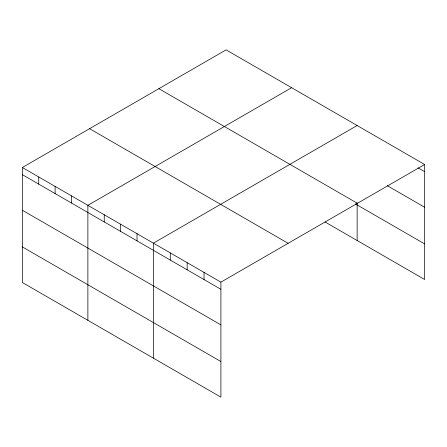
<?xml version="1.0" encoding="UTF-8"?>
<svg xmlns="http://www.w3.org/2000/svg" width="447" height="447" viewBox="0 0 447 447"><rect width="100%" height="100%" fill="white"/><g stroke="black" fill="none" stroke-linecap="round" stroke-linejoin="round"><path stroke-width="0.67" d="M424.65 164.502L226.098 49.868L22.35 167.502L22.35 282.498L220.902 397.132L220.902 282.135L424.65 164.502L424.65 279.498L324.963 221.947M291.617 87.701L87.875 205.329L87.875 320.326M357.142 125.529L153.394 243.162L153.394 358.153M418.018 167.832L424.65 171.659M387.281 185.673L424.65 207.246M158.858 88.69L357.416 203.324M355.387 203.921L424.65 243.911M89.584 128.686L288.142 243.319M22.35 167.502L220.902 282.135M22.35 174.66L220.902 289.293M22.35 210.246L220.902 324.88M22.35 246.912L220.902 361.545M357.142 202.86L357.142 240.52M204.028 272.391L204.028 279.548M187.148 262.646L187.148 269.804M170.273 252.901L170.273 260.059M137.017 233.703L137.017 240.86M120.634 224.243L120.634 231.401M104.252 214.789L104.252 221.947M71.492 195.875L71.492 203.033M55.11 186.416L55.11 193.573M38.733 176.962L38.733 184.114"/></g></svg>
